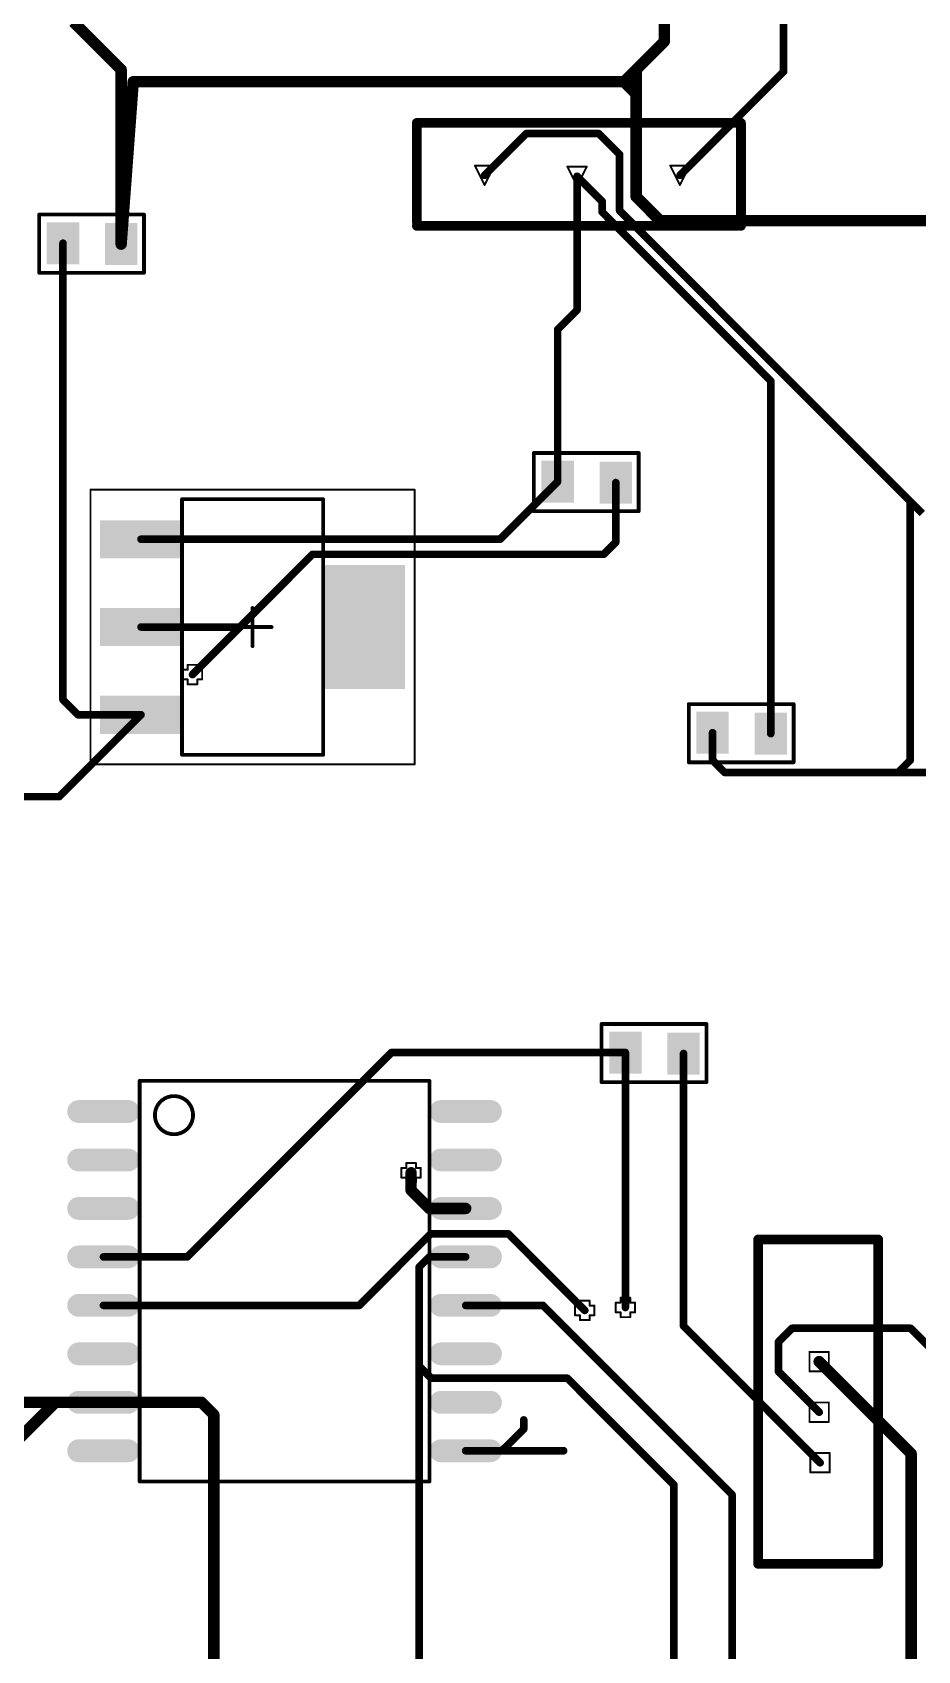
# Paper-space layout 'Лист1' of a CAD drawing. Header units: millimetres. Extents: x 20 to 579, y 6 to 381.
# Drawn here: x 104.01 to 127.23, y 269.53 to 311.93 of the extents above; entities that cross this region are included whole.
import ezdxf

# ---------------------------------------------------------------- set-up
doc = ezdxf.new("R2010")
doc.units = ezdxf.units.MM
for name, color, linetype in [('DrillDrawing', 1, 'Continuous'), ('Mechanical15', 56, 'Continuous'), ('Mechanical2', 216, 'Continuous'), ('TopLayer', 1, 'Continuous')]:
    doc.layers.add(name, color=color, linetype=linetype)

psp = doc.layouts.new('Лист1')

# ---------------------------------------------------------------- hatches: boundary and pattern name
at = {"layer": 'TopLayer'}
for points in [[(105.243, 306.96), (105.243, 305.86), (104.393, 305.86), (104.393, 306.96)], [(106.768, 306.935), (106.768, 305.835), (105.918, 305.835), (105.918, 306.935)], [(118.216, 300.712), (118.216, 299.612), (117.366, 299.612), (117.366, 300.712)], [(119.741, 300.687), (119.741, 299.587), (118.891, 299.587), (118.891, 300.687)], [(105.79, 298.152), (105.79, 299.152), (107.94, 299.152), (107.94, 298.152)], [(111.64, 294.727), (111.64, 297.977), (113.79, 297.977), (113.79, 294.727)], [(105.79, 295.852), (105.79, 296.852), (107.94, 296.852), (107.94, 295.852)], [(105.79, 293.552), (105.79, 294.552), (107.94, 294.552), (107.94, 293.552)], [(122.279, 294.133), (122.279, 293.033), (121.429, 293.033), (121.429, 294.133)], [(123.804, 294.108), (123.804, 293.008), (122.954, 293.008), (122.954, 294.108)], [(119.993, 285.751), (119.993, 284.651), (119.143, 284.651), (119.143, 285.751)], [(121.518, 285.726), (121.518, 284.626), (120.668, 284.626), (120.668, 285.726)]]:
    psp.add_hatch(color=256, dxfattribs=at).paths.add_polyline_path(points)
h = psp.add_hatch(color=256, dxfattribs=at)
edge = h.paths.add_edge_path()
edge.add_arc((106.529, 283.657), 0.3, 270, 450)
edge.add_line((106.529, 283.957), (105.229, 283.957))
edge.add_arc((105.229, 283.657), 0.3, 90, 270)
edge.add_line((105.229, 283.357), (106.529, 283.357))
h = psp.add_hatch(color=256, dxfattribs=at)
edge = h.paths.add_edge_path()
edge.add_arc((116.029, 283.657), 0.3, 270, 450)
edge.add_line((116.029, 283.957), (114.729, 283.957))
edge.add_arc((114.729, 283.657), 0.3, 90, 270)
edge.add_line((114.729, 283.357), (116.029, 283.357))
h = psp.add_hatch(color=256, dxfattribs=at)
edge = h.paths.add_edge_path()
edge.add_arc((106.529, 282.387), 0.3, 270, 450)
edge.add_line((106.529, 282.687), (105.229, 282.687))
edge.add_arc((105.229, 282.387), 0.3, 90, 270)
edge.add_line((105.229, 282.087), (106.529, 282.087))
h = psp.add_hatch(color=256, dxfattribs=at)
edge = h.paths.add_edge_path()
edge.add_arc((116.029, 282.387), 0.3, 270, 450)
edge.add_line((116.029, 282.687), (114.729, 282.687))
edge.add_arc((114.729, 282.387), 0.3, 90, 270)
edge.add_line((114.729, 282.087), (116.029, 282.087))
h = psp.add_hatch(color=256, dxfattribs=at)
edge = h.paths.add_edge_path()
edge.add_arc((106.529, 281.117), 0.3, 270, 450)
edge.add_line((106.529, 281.417), (105.229, 281.417))
edge.add_arc((105.229, 281.117), 0.3, 90, 270)
edge.add_line((105.229, 280.817), (106.529, 280.817))
h = psp.add_hatch(color=256, dxfattribs=at)
edge = h.paths.add_edge_path()
edge.add_arc((116.029, 281.117), 0.3, 270, 450)
edge.add_line((116.029, 281.417), (114.729, 281.417))
edge.add_arc((114.729, 281.117), 0.3, 90, 270)
edge.add_line((114.729, 280.817), (116.029, 280.817))
h = psp.add_hatch(color=256, dxfattribs=at)
edge = h.paths.add_edge_path()
edge.add_arc((106.529, 279.847), 0.3, 270, 450)
edge.add_line((106.529, 280.147), (105.229, 280.147))
edge.add_arc((105.229, 279.847), 0.3, 90, 270)
edge.add_line((105.229, 279.547), (106.529, 279.547))
h = psp.add_hatch(color=256, dxfattribs=at)
edge = h.paths.add_edge_path()
edge.add_arc((116.029, 279.847), 0.3, 270, 450)
edge.add_line((116.029, 280.147), (114.729, 280.147))
edge.add_arc((114.729, 279.847), 0.3, 90, 270)
edge.add_line((114.729, 279.547), (116.029, 279.547))
h = psp.add_hatch(color=256, dxfattribs=at)
edge = h.paths.add_edge_path()
edge.add_arc((106.529, 278.577), 0.3, 270, 450)
edge.add_line((106.529, 278.877), (105.229, 278.877))
edge.add_arc((105.229, 278.577), 0.3, 90, 270)
edge.add_line((105.229, 278.277), (106.529, 278.277))
h = psp.add_hatch(color=256, dxfattribs=at)
edge = h.paths.add_edge_path()
edge.add_arc((116.029, 278.577), 0.3, 270, 450)
edge.add_line((116.029, 278.877), (114.729, 278.877))
edge.add_arc((114.729, 278.577), 0.3, 90, 270)
edge.add_line((114.729, 278.277), (116.029, 278.277))
h = psp.add_hatch(color=256, dxfattribs=at)
edge = h.paths.add_edge_path()
edge.add_arc((106.529, 277.307), 0.3, 270, 450)
edge.add_line((106.529, 277.607), (105.229, 277.607))
edge.add_arc((105.229, 277.307), 0.3, 90, 270)
edge.add_line((105.229, 277.007), (106.529, 277.007))
h = psp.add_hatch(color=256, dxfattribs=at)
edge = h.paths.add_edge_path()
edge.add_arc((116.029, 277.307), 0.3, 270, 450)
edge.add_line((116.029, 277.607), (114.729, 277.607))
edge.add_arc((114.729, 277.307), 0.3, 90, 270)
edge.add_line((114.729, 277.007), (116.029, 277.007))
h = psp.add_hatch(color=256, dxfattribs=at)
edge = h.paths.add_edge_path()
edge.add_arc((106.529, 276.037), 0.3, 270, 450)
edge.add_line((106.529, 276.337), (105.229, 276.337))
edge.add_arc((105.229, 276.037), 0.3, 90, 270)
edge.add_line((105.229, 275.737), (106.529, 275.737))
h = psp.add_hatch(color=256, dxfattribs=at)
edge = h.paths.add_edge_path()
edge.add_arc((116.029, 276.037), 0.3, 270, 450)
edge.add_line((116.029, 276.337), (114.729, 276.337))
edge.add_arc((114.729, 276.037), 0.3, 90, 270)
edge.add_line((114.729, 275.737), (116.029, 275.737))
h = psp.add_hatch(color=256, dxfattribs=at)
edge = h.paths.add_edge_path()
edge.add_arc((106.529, 274.767), 0.3, 270, 450)
edge.add_line((106.529, 275.067), (105.229, 275.067))
edge.add_arc((105.229, 274.767), 0.3, 90, 270)
edge.add_line((105.229, 274.467), (106.529, 274.467))
h = psp.add_hatch(color=256, dxfattribs=at)
edge = h.paths.add_edge_path()
edge.add_arc((116.029, 274.767), 0.3, 270, 450)
edge.add_line((116.029, 275.067), (114.729, 275.067))
edge.add_arc((114.729, 274.767), 0.3, 90, 270)
edge.add_line((114.729, 274.467), (116.029, 274.467))

# ---------------------------------------------------------------- linework, layer by layer
at = {"layer": 'DrillDrawing', "const_width": 0.0508}
for points in [[(115.62, 308.442), (116.128, 308.442)], [(115.62, 308.442), (115.874, 307.934)], [(115.874, 307.934), (116.128, 308.442)], [(118.045, 308.417), (118.553, 308.417)], [(118.045, 308.417), (118.299, 307.909)], [(118.299, 307.909), (118.553, 308.417)], [(120.745, 308.442), (121.253, 308.442)], [(120.745, 308.442), (120.999, 307.934)], [(120.999, 307.934), (121.253, 308.442)], [(107.961, 294.981), (107.961, 295.235)], [(107.961, 295.235), (108.088, 295.235)], [(108.088, 295.235), (108.088, 295.362)], [(108.088, 295.362), (108.342, 295.362)], [(108.342, 295.235), (108.342, 295.362)], [(108.342, 295.235), (108.469, 295.235)], [(108.469, 294.981), (108.469, 295.235)], [(107.961, 294.981), (108.088, 294.981)], [(108.088, 294.854), (108.088, 294.981)], [(108.088, 294.854), (108.342, 294.854)], [(108.342, 294.981), (108.469, 294.981)], [(108.342, 294.854), (108.342, 294.981)], [(113.693, 281.925), (113.693, 282.179)], [(113.693, 282.179), (113.82, 282.179)], [(113.82, 282.179), (113.82, 282.306)], [(113.82, 282.306), (114.074, 282.306)], [(114.074, 282.179), (114.074, 282.306)], [(114.074, 282.179), (114.201, 282.179)], [(114.201, 281.925), (114.201, 282.179)], [(113.693, 281.925), (113.82, 281.925)], [(113.82, 281.798), (113.82, 281.925)], [(113.82, 281.798), (114.074, 281.798)], [(114.074, 281.925), (114.201, 281.925)], [(114.074, 281.798), (114.074, 281.925)], [(118.248, 278.318), (118.248, 278.572)], [(118.248, 278.572), (118.375, 278.572)], [(118.375, 278.572), (118.375, 278.699)], [(118.375, 278.699), (118.629, 278.699)], [(118.629, 278.572), (118.629, 278.699)], [(118.629, 278.572), (118.756, 278.572)], [(118.756, 278.318), (118.756, 278.572)], [(119.314, 278.395), (119.314, 278.649)], [(119.314, 278.649), (119.441, 278.649)], [(119.441, 278.649), (119.441, 278.776)], [(119.441, 278.776), (119.695, 278.776)], [(119.695, 278.649), (119.695, 278.776)], [(119.695, 278.649), (119.822, 278.649)], [(119.822, 278.395), (119.822, 278.649)], [(118.248, 278.318), (118.375, 278.318)], [(118.375, 278.191), (118.375, 278.318)], [(118.375, 278.191), (118.629, 278.191)], [(118.629, 278.318), (118.756, 278.318)], [(118.629, 278.191), (118.629, 278.318)], [(119.314, 278.395), (119.441, 278.395)], [(119.441, 278.268), (119.441, 278.395)], [(119.441, 278.268), (119.695, 278.268)], [(119.695, 278.395), (119.822, 278.395)], [(119.695, 278.268), (119.695, 278.395)], [(124.395, 277.358), (124.903, 277.358)], [(124.395, 276.85), (124.395, 277.358)], [(124.903, 276.85), (124.903, 277.358)], [(124.395, 276.85), (124.903, 276.85)], [(124.395, 276.032), (124.903, 276.032)], [(124.395, 275.524), (124.395, 276.032)], [(124.903, 275.524), (124.903, 276.032)], [(124.395, 275.524), (124.903, 275.524)], [(124.42, 274.707), (124.928, 274.707)], [(124.42, 274.199), (124.42, 274.707)], [(124.928, 274.199), (124.928, 274.707)], [(124.42, 274.199), (124.928, 274.199)]]:
    psp.add_lwpolyline(points, dxfattribs=at)
at = {"layer": 'DrillDrawing', "const_width": 0.0254}
for points in [[(115.607, 308.442, 1), (115.632, 308.442, 1)], [(115.607, 308.442, 1), (115.632, 308.442, 1)], [(116.115, 308.442, 1), (116.14, 308.442, 1)], [(116.115, 308.442, 1), (116.14, 308.442, 1)], [(118.032, 308.417, 1), (118.057, 308.417, 1)], [(118.032, 308.417, 1), (118.057, 308.417, 1)], [(118.54, 308.417, 1), (118.565, 308.417, 1)], [(118.54, 308.417, 1), (118.565, 308.417, 1)], [(120.732, 308.442, 1), (120.757, 308.442, 1)], [(120.732, 308.442, 1), (120.757, 308.442, 1)], [(121.24, 308.442, 1), (121.265, 308.442, 1)], [(121.24, 308.442, 1), (121.265, 308.442, 1)], [(115.861, 307.934, 1), (115.886, 307.934, 1)], [(115.861, 307.934, 1), (115.886, 307.934, 1)], [(118.286, 307.909, 1), (118.311, 307.909, 1)], [(118.286, 307.909, 1), (118.311, 307.909, 1)], [(120.986, 307.934, 1), (121.011, 307.934, 1)], [(120.986, 307.934, 1), (121.011, 307.934, 1)], [(107.948, 295.235, 1), (107.974, 295.235, 1)], [(107.948, 295.235, 1), (107.974, 295.235, 1)], [(108.075, 295.362, 1), (108.101, 295.362, 1)], [(108.075, 295.362, 1), (108.101, 295.362, 1)], [(108.075, 295.235, 1), (108.101, 295.235, 1)], [(108.075, 295.235, 1), (108.101, 295.235, 1)], [(108.329, 295.362, 1), (108.355, 295.362, 1)], [(108.329, 295.362, 1), (108.355, 295.362, 1)], [(108.329, 295.235, 1), (108.355, 295.235, 1)], [(108.329, 295.235, 1), (108.355, 295.235, 1)], [(108.456, 295.235, 1), (108.482, 295.235, 1)], [(108.456, 295.235, 1), (108.482, 295.235, 1)], [(107.948, 294.981, 1), (107.974, 294.981, 1)], [(107.948, 294.981, 1), (107.974, 294.981, 1)], [(108.075, 294.981, 1), (108.101, 294.981, 1)], [(108.075, 294.981, 1), (108.101, 294.981, 1)], [(108.075, 294.854, 1), (108.101, 294.854, 1)], [(108.075, 294.854, 1), (108.101, 294.854, 1)], [(108.329, 294.981, 1), (108.355, 294.981, 1)], [(108.329, 294.981, 1), (108.355, 294.981, 1)], [(108.329, 294.854, 1), (108.355, 294.854, 1)], [(108.329, 294.854, 1), (108.355, 294.854, 1)], [(108.456, 294.981, 1), (108.482, 294.981, 1)], [(108.456, 294.981, 1), (108.482, 294.981, 1)], [(113.68, 282.179, 1), (113.705, 282.179, 1)], [(113.68, 282.179, 1), (113.705, 282.179, 1)], [(113.807, 282.306, 1), (113.832, 282.306, 1)], [(113.807, 282.306, 1), (113.832, 282.306, 1)], [(113.807, 282.179, 1), (113.832, 282.179, 1)], [(113.807, 282.179, 1), (113.832, 282.179, 1)], [(114.061, 282.306, 1), (114.086, 282.306, 1)], [(114.061, 282.306, 1), (114.086, 282.306, 1)], [(114.061, 282.179, 1), (114.086, 282.179, 1)], [(114.061, 282.179, 1), (114.086, 282.179, 1)], [(114.188, 282.179, 1), (114.213, 282.179, 1)], [(114.188, 282.179, 1), (114.213, 282.179, 1)], [(113.68, 281.925, 1), (113.705, 281.925, 1)], [(113.68, 281.925, 1), (113.705, 281.925, 1)], [(113.807, 281.925, 1), (113.832, 281.925, 1)], [(113.807, 281.925, 1), (113.832, 281.925, 1)], [(113.807, 281.798, 1), (113.832, 281.798, 1)], [(113.807, 281.798, 1), (113.832, 281.798, 1)], [(114.061, 281.925, 1), (114.086, 281.925, 1)], [(114.061, 281.925, 1), (114.086, 281.925, 1)], [(114.061, 281.798, 1), (114.086, 281.798, 1)], [(114.061, 281.798, 1), (114.086, 281.798, 1)], [(114.188, 281.925, 1), (114.213, 281.925, 1)], [(114.188, 281.925, 1), (114.213, 281.925, 1)], [(118.235, 278.572, 1), (118.261, 278.572, 1)], [(118.235, 278.572, 1), (118.261, 278.572, 1)], [(118.362, 278.699, 1), (118.388, 278.699, 1)], [(118.362, 278.699, 1), (118.388, 278.699, 1)], [(118.362, 278.572, 1), (118.388, 278.572, 1)], [(118.362, 278.572, 1), (118.388, 278.572, 1)], [(118.616, 278.699, 1), (118.642, 278.699, 1)], [(118.616, 278.699, 1), (118.642, 278.699, 1)], [(118.616, 278.572, 1), (118.642, 278.572, 1)], [(118.616, 278.572, 1), (118.642, 278.572, 1)], [(118.743, 278.572, 1), (118.769, 278.572, 1)], [(118.743, 278.572, 1), (118.769, 278.572, 1)], [(119.301, 278.649, 1), (119.326, 278.649, 1)], [(119.301, 278.649, 1), (119.326, 278.649, 1)], [(119.428, 278.776, 1), (119.453, 278.776, 1)], [(119.428, 278.776, 1), (119.453, 278.776, 1)], [(119.428, 278.649, 1), (119.453, 278.649, 1)], [(119.428, 278.649, 1), (119.453, 278.649, 1)], [(119.682, 278.776, 1), (119.707, 278.776, 1)], [(119.682, 278.776, 1), (119.707, 278.776, 1)], [(119.682, 278.649, 1), (119.707, 278.649, 1)], [(119.682, 278.649, 1), (119.707, 278.649, 1)], [(119.809, 278.649, 1), (119.834, 278.649, 1)], [(119.809, 278.649, 1), (119.834, 278.649, 1)], [(118.235, 278.318, 1), (118.261, 278.318, 1)], [(118.235, 278.318, 1), (118.261, 278.318, 1)], [(118.362, 278.318, 1), (118.388, 278.318, 1)], [(118.362, 278.318, 1), (118.388, 278.318, 1)], [(118.362, 278.191, 1), (118.388, 278.191, 1)], [(118.362, 278.191, 1), (118.388, 278.191, 1)], [(118.616, 278.318, 1), (118.642, 278.318, 1)], [(118.616, 278.318, 1), (118.642, 278.318, 1)], [(118.616, 278.191, 1), (118.642, 278.191, 1)], [(118.616, 278.191, 1), (118.642, 278.191, 1)], [(118.743, 278.318, 1), (118.769, 278.318, 1)], [(118.743, 278.318, 1), (118.769, 278.318, 1)], [(119.301, 278.395, 1), (119.326, 278.395, 1)], [(119.301, 278.395, 1), (119.326, 278.395, 1)], [(119.428, 278.395, 1), (119.453, 278.395, 1)], [(119.428, 278.395, 1), (119.453, 278.395, 1)], [(119.428, 278.268, 1), (119.453, 278.268, 1)], [(119.428, 278.268, 1), (119.453, 278.268, 1)], [(119.682, 278.395, 1), (119.707, 278.395, 1)], [(119.682, 278.395, 1), (119.707, 278.395, 1)], [(119.682, 278.268, 1), (119.707, 278.268, 1)], [(119.682, 278.268, 1), (119.707, 278.268, 1)], [(119.809, 278.395, 1), (119.834, 278.395, 1)], [(119.809, 278.395, 1), (119.834, 278.395, 1)], [(124.382, 277.358, 1), (124.407, 277.358, 1)], [(124.382, 277.358, 1), (124.407, 277.358, 1)], [(124.89, 277.358, 1), (124.915, 277.358, 1)], [(124.89, 277.358, 1), (124.915, 277.358, 1)], [(124.382, 276.85, 1), (124.407, 276.85, 1)], [(124.382, 276.85, 1), (124.407, 276.85, 1)], [(124.89, 276.85, 1), (124.915, 276.85, 1)], [(124.89, 276.85, 1), (124.915, 276.85, 1)], [(124.382, 276.032, 1), (124.407, 276.032, 1)], [(124.382, 276.032, 1), (124.407, 276.032, 1)], [(124.89, 276.032, 1), (124.915, 276.032, 1)], [(124.89, 276.032, 1), (124.915, 276.032, 1)], [(124.382, 275.524, 1), (124.407, 275.524, 1)], [(124.382, 275.524, 1), (124.407, 275.524, 1)], [(124.89, 275.524, 1), (124.915, 275.524, 1)], [(124.89, 275.524, 1), (124.915, 275.524, 1)], [(124.407, 274.707, 1), (124.432, 274.707, 1)], [(124.407, 274.707, 1), (124.432, 274.707, 1)], [(124.915, 274.707, 1), (124.94, 274.707, 1)], [(124.915, 274.707, 1), (124.94, 274.707, 1)], [(124.407, 274.199, 1), (124.432, 274.199, 1)], [(124.407, 274.199, 1), (124.432, 274.199, 1)], [(124.915, 274.199, 1), (124.94, 274.199, 1)], [(124.915, 274.199, 1), (124.94, 274.199, 1)]]:
    psp.add_lwpolyline(points, format="xyb", close=True, dxfattribs=at)
at = {"layer": 'Mechanical15'}
for points, const_width in [([(105.54, 292.752), (105.54, 299.952)], 0.05), ([(105.54, 299.952), (114.04, 299.952)], 0.05), ([(114.04, 292.752), (114.04, 299.952)], 0.05), ([(109.79, 295.852), (109.79, 296.852)], 0.1), ([(109.29, 296.352), (110.29, 296.352)], 0.1), ([(105.54, 292.752), (114.04, 292.752)], 0.05)]:
    psp.add_lwpolyline(points, dxfattribs=dict(at, const_width=const_width))
for points, const_width in [([(105.527, 299.952, 1), (105.552, 299.952, 1)], 0.025), ([(105.527, 299.952, 1), (105.552, 299.952, 1)], 0.025), ([(114.027, 299.952, 1), (114.052, 299.952, 1)], 0.025), ([(114.027, 299.952, 1), (114.052, 299.952, 1)], 0.025), ([(109.765, 296.852, 1), (109.815, 296.852, 1)], 0.05), ([(109.265, 296.352, 1), (109.315, 296.352, 1)], 0.05), ([(110.265, 296.352, 1), (110.315, 296.352, 1)], 0.05), ([(109.765, 295.852, 1), (109.815, 295.852, 1)], 0.05), ([(105.527, 292.752, 1), (105.552, 292.752, 1)], 0.025), ([(105.527, 292.752, 1), (105.552, 292.752, 1)], 0.025), ([(114.027, 292.752, 1), (114.052, 292.752, 1)], 0.025), ([(114.027, 292.752, 1), (114.052, 292.752, 1)], 0.025)]:
    psp.add_lwpolyline(points, format="xyb", close=True, dxfattribs=dict(at, const_width=const_width))
at = {"layer": 'Mechanical2'}
for points, const_width in [([(114.099, 306.963), (114.099, 309.563)], 0.254), ([(114.099, 309.563), (122.599, 309.563)], 0.254), ([(122.599, 306.863), (122.599, 309.563)], 0.254), ([(104.193, 305.635), (104.193, 307.16)], 0.1), ([(104.193, 307.16), (106.943, 307.16)], 0.1), ([(106.943, 305.635), (106.943, 307.16)], 0.1), ([(114.099, 306.863), (122.499, 306.863)], 0.254), ([(104.193, 305.635), (106.943, 305.635)], 0.1), ([(117.166, 299.387), (117.166, 300.913)], 0.1), ([(117.166, 300.913), (119.916, 300.913)], 0.1), ([(119.916, 299.387), (119.916, 300.913)], 0.1), ([(107.94, 293.002), (107.94, 299.702)], 0.1), ([(107.94, 299.702), (111.64, 299.702)], 0.1), ([(111.64, 293.002), (111.64, 299.702)], 0.1), ([(117.166, 299.387), (119.916, 299.387)], 0.1), ([(121.229, 292.808), (121.229, 294.333)], 0.1), ([(121.229, 294.333), (123.979, 294.333)], 0.1), ([(123.979, 292.808), (123.979, 294.333)], 0.1), ([(107.94, 293.002), (111.64, 293.002)], 0.1), ([(121.229, 292.808), (123.979, 292.808)], 0.1), ([(118.943, 284.426), (118.943, 285.951)], 0.1), ([(118.943, 285.951), (121.693, 285.951)], 0.1), ([(121.693, 284.426), (121.693, 285.951)], 0.1), ([(106.829, 273.961), (106.829, 284.461)], 0.1), ([(106.829, 284.461), (114.429, 284.461)], 0.1), ([(114.429, 273.961), (114.429, 284.461)], 0.1), ([(118.943, 284.426), (121.693, 284.426)], 0.1), ([(123.049, 271.803), (123.049, 280.304)], 0.254), ([(123.049, 280.304), (126.199, 280.304)], 0.254), ([(126.199, 271.803), (126.199, 280.304)], 0.254), ([(106.829, 273.961), (114.429, 273.961)], 0.1), ([(123.049, 271.803), (126.199, 271.803)], 0.254)]:
    psp.add_lwpolyline(points, dxfattribs=dict(at, const_width=const_width))
for points, const_width in [([(114.035, 309.563, 1), (114.162, 309.563, 1)], 0.127), ([(114.035, 309.563, 1), (114.162, 309.563, 1)], 0.127), ([(122.535, 309.563, 1), (122.662, 309.563, 1)], 0.127), ([(122.535, 309.563, 1), (122.662, 309.563, 1)], 0.127), ([(104.168, 307.16, 1), (104.218, 307.16, 1)], 0.05), ([(104.168, 307.16, 1), (104.218, 307.16, 1)], 0.05), ([(106.918, 307.16, 1), (106.968, 307.16, 1)], 0.05), ([(106.918, 307.16, 1), (106.968, 307.16, 1)], 0.05), ([(114.035, 306.963, 1), (114.162, 306.963, 1)], 0.127), ([(114.035, 306.863, 1), (114.162, 306.863, 1)], 0.127), ([(122.435, 306.863, 1), (122.562, 306.863, 1)], 0.127), ([(122.535, 306.863, 1), (122.662, 306.863, 1)], 0.127), ([(104.168, 305.635, 1), (104.218, 305.635, 1)], 0.05), ([(104.168, 305.635, 1), (104.218, 305.635, 1)], 0.05), ([(106.918, 305.635, 1), (106.968, 305.635, 1)], 0.05), ([(106.918, 305.635, 1), (106.968, 305.635, 1)], 0.05), ([(117.141, 300.913, 1), (117.191, 300.913, 1)], 0.05), ([(117.141, 300.913, 1), (117.191, 300.913, 1)], 0.05), ([(119.891, 300.913, 1), (119.941, 300.913, 1)], 0.05), ([(119.891, 300.913, 1), (119.941, 300.913, 1)], 0.05), ([(107.915, 299.702, 1), (107.965, 299.702, 1)], 0.05), ([(107.915, 299.702, 1), (107.965, 299.702, 1)], 0.05), ([(111.615, 299.702, 1), (111.665, 299.702, 1)], 0.05), ([(111.615, 299.702, 1), (111.665, 299.702, 1)], 0.05), ([(117.141, 299.387, 1), (117.191, 299.387, 1)], 0.05), ([(117.141, 299.387, 1), (117.191, 299.387, 1)], 0.05), ([(119.891, 299.387, 1), (119.941, 299.387, 1)], 0.05), ([(119.891, 299.387, 1), (119.941, 299.387, 1)], 0.05), ([(121.204, 294.333, 1), (121.254, 294.333, 1)], 0.05), ([(121.204, 294.333, 1), (121.254, 294.333, 1)], 0.05), ([(123.954, 294.333, 1), (124.004, 294.333, 1)], 0.05), ([(123.954, 294.333, 1), (124.004, 294.333, 1)], 0.05), ([(107.915, 293.002, 1), (107.965, 293.002, 1)], 0.05), ([(107.915, 293.002, 1), (107.965, 293.002, 1)], 0.05), ([(111.615, 293.002, 1), (111.665, 293.002, 1)], 0.05), ([(111.615, 293.002, 1), (111.665, 293.002, 1)], 0.05), ([(121.204, 292.808, 1), (121.254, 292.808, 1)], 0.05), ([(121.204, 292.808, 1), (121.254, 292.808, 1)], 0.05), ([(123.954, 292.808, 1), (124.004, 292.808, 1)], 0.05), ([(123.954, 292.808, 1), (124.004, 292.808, 1)], 0.05), ([(118.918, 285.951, 1), (118.968, 285.951, 1)], 0.05), ([(118.918, 285.951, 1), (118.968, 285.951, 1)], 0.05), ([(121.668, 285.951, 1), (121.718, 285.951, 1)], 0.05), ([(121.668, 285.951, 1), (121.718, 285.951, 1)], 0.05), ([(106.804, 284.461, 1), (106.854, 284.461, 1)], 0.05), ([(106.804, 284.461, 1), (106.854, 284.461, 1)], 0.05), ([(108.229, 283.561, 1), (107.229, 283.561, 1)], 0.1), ([(114.404, 284.461, 1), (114.454, 284.461, 1)], 0.05), ([(114.404, 284.461, 1), (114.454, 284.461, 1)], 0.05), ([(118.918, 284.426, 1), (118.968, 284.426, 1)], 0.05), ([(118.918, 284.426, 1), (118.968, 284.426, 1)], 0.05), ([(121.668, 284.426, 1), (121.718, 284.426, 1)], 0.05), ([(121.668, 284.426, 1), (121.718, 284.426, 1)], 0.05), ([(107.204, 283.561, 1), (107.254, 283.561, 1)], 0.05), ([(108.204, 283.561, 1), (108.254, 283.561, 1)], 0.05), ([(122.985, 280.304, 1), (123.112, 280.304, 1)], 0.127), ([(122.985, 280.304, 1), (123.112, 280.304, 1)], 0.127), ([(126.135, 280.304, 1), (126.262, 280.304, 1)], 0.127), ([(126.135, 280.304, 1), (126.262, 280.304, 1)], 0.127), ([(106.804, 273.961, 1), (106.854, 273.961, 1)], 0.05), ([(106.804, 273.961, 1), (106.854, 273.961, 1)], 0.05), ([(114.404, 273.961, 1), (114.454, 273.961, 1)], 0.05), ([(114.404, 273.961, 1), (114.454, 273.961, 1)], 0.05), ([(122.985, 271.803, 1), (123.112, 271.803, 1)], 0.127), ([(122.985, 271.803, 1), (123.112, 271.803, 1)], 0.127), ([(126.135, 271.803, 1), (126.262, 271.803, 1)], 0.127), ([(126.135, 271.803, 1), (126.262, 271.803, 1)], 0.127)]:
    psp.add_lwpolyline(points, format="xyb", close=True, dxfattribs=dict(at, const_width=const_width))
at = {"layer": 'TopLayer'}
for points, const_width in [([(123.715, 310.904), (123.715, 334.173)], 0.2), ([(120.586, 311.694), (120.586, 317.155)], 0.3), ([(105.091, 312.21), (106.343, 310.957)], 0.3), ([(119.849, 310.957), (120.586, 311.694)], 0.3), ([(106.343, 306.385), (106.343, 310.957)], 0.3), ([(119.531, 310.64), (119.849, 310.957)], 0.3), ([(119.849, 310.322), (119.849, 310.957)], 0.3), ([(120.999, 308.188), (123.715, 310.904)], 0.2), ([(106.343, 306.385), (106.66, 310.64)], 0.3), ([(106.66, 310.64), (119.531, 310.64)], 0.3), ([(119.531, 310.64), (119.849, 310.322)], 0.3), ([(119.849, 307.629), (119.849, 310.322)], 0.3), ([(115.874, 308.188), (116.966, 309.281)], 0.2), ([(116.966, 309.281), (118.87, 309.281)], 0.2), ([(118.87, 309.281), (119.416, 308.735)], 0.2), ([(119.416, 307.264), (119.416, 308.735)], 0.2), ([(118.299, 308.163), (118.959, 307.503)], 0.2), ([(118.299, 304.658), (118.299, 308.163)], 0.2), ([(118.959, 307.224), (118.959, 307.503)], 0.2), ([(119.849, 307.629), (120.474, 307.003)], 0.3), ([(118.959, 307.224), (123.379, 302.804)], 0.2), ([(119.416, 307.264), (127.036, 299.644)], 0.2), ([(120.474, 307.003), (129.069, 307.003)], 0.3), ([(104.818, 294.447), (104.818, 306.41)], 0.2), ([(117.791, 304.15), (118.299, 304.658)], 0.2), ([(117.791, 300.162), (117.791, 304.15)], 0.2), ([(123.379, 293.558), (123.379, 302.804)], 0.2), ([(116.281, 298.653), (117.791, 300.162)], 0.2), ([(119.316, 298.575), (119.316, 300.137)], 0.2), ([(127.036, 299.644), (127.354, 299.326)], 0.2), ([(127.036, 292.86), (127.036, 299.644)], 0.2), ([(106.865, 298.653), (116.281, 298.653)], 0.2), ([(118.998, 298.257), (119.316, 298.575)], 0.2), ([(109.459, 296.352), (111.364, 298.257)], 0.2), ([(111.364, 298.257), (118.998, 298.257)], 0.2), ([(106.865, 296.352), (109.459, 296.352)], 0.2), ([(108.215, 295.108), (109.459, 296.352)], 0.2), ([(104.818, 294.447), (105.213, 294.052)], 0.2), ([(104.72, 291.907), (106.865, 294.052)], 0.2), ([(105.213, 294.052), (106.865, 294.052)], 0.2), ([(121.854, 292.86), (121.854, 293.583)], 0.2), ([(121.854, 292.86), (122.171, 292.542)], 0.2), ([(122.171, 292.542), (126.719, 292.542)], 0.2), ([(126.719, 292.542), (127.036, 292.86)], 0.2), ([(126.719, 292.542), (129.26, 292.542)], 0.2), ([(92.01, 291.907), (104.72, 291.907)], 0.2), ([(108.075, 279.847), (113.431, 285.202)], 0.2), ([(113.431, 285.202), (119.568, 285.202)], 0.2), ([(119.568, 285.201), (119.568, 285.202)], 0.2), ([(119.568, 278.522), (119.568, 285.201)], 0.2), ([(121.093, 278.034), (121.093, 285.176)], 0.2), ([(113.947, 281.595), (113.947, 282.052)], 0.3), ([(113.947, 281.595), (114.425, 281.117)], 0.3), ([(114.425, 281.117), (115.379, 281.117)], 0.3), ([(112.588, 278.577), (114.463, 280.452)], 0.2), ([(114.463, 280.452), (116.495, 280.452)], 0.2), ([(116.495, 280.452), (118.502, 278.445)], 0.2), ([(105.879, 279.847), (108.075, 279.847)], 0.2), ([(114.158, 279.58), (114.425, 279.847)], 0.2), ([(114.425, 279.847), (115.379, 279.847)], 0.2), ([(114.158, 276.985), (114.158, 279.58)], 0.2), ([(105.879, 278.577), (112.588, 278.577)], 0.2), ([(115.379, 278.577), (117.406, 278.577)], 0.2), ([(117.406, 278.577), (122.364, 273.618)], 0.2), ([(121.093, 278.034), (124.674, 274.453)], 0.2), ([(123.582, 277.62), (123.937, 277.976)], 0.2), ([(123.937, 277.976), (127.049, 277.976)], 0.2), ([(127.049, 277.976), (131.913, 273.111)], 0.2), ([(123.582, 276.845), (123.582, 277.62)], 0.2), ([(114.158, 267.347), (114.158, 276.985)], 0.2), ([(114.158, 276.985), (114.476, 276.667)], 0.2), ([(123.582, 276.845), (124.649, 275.778)], 0.2), ([(124.649, 277.104), (127.061, 274.692)], 0.3), ([(114.476, 276.667), (118.045, 276.667)], 0.2), ([(118.045, 276.667), (120.839, 273.873)], 0.2), ([(98.173, 276.037), (104.619, 276.037)], 0.3), ([(99.101, 270.519), (104.619, 276.037)], 0.3), ([(104.619, 276.037), (105.879, 276.037)], 0.3), ([(105.879, 276.037), (108.452, 276.037)], 0.3), ([(108.452, 276.037), (108.774, 275.715)], 0.3), ([(108.774, 262.57), (108.774, 275.715)], 0.3), ([(116.902, 275.338), (116.902, 275.575)], 0.2), ([(116.33, 274.767), (116.902, 275.338)], 0.2), ([(115.379, 274.767), (116.33, 274.767)], 0.2), ([(116.33, 274.767), (117.948, 274.767)], 0.2), ([(127.061, 262.595), (127.061, 274.692)], 0.3), ([(120.839, 266.507), (120.839, 273.873)], 0.2), ([(122.364, 262.545), (122.364, 273.618)], 0.2)]:
    psp.add_lwpolyline(points, dxfattribs=dict(at, const_width=const_width))
for points, const_width in [([(120.511, 311.694, 1), (120.661, 311.694, 1)], 0.15), ([(120.511, 311.694, 1), (120.661, 311.694, 1)], 0.15), ([(106.268, 310.957, 1), (106.418, 310.957, 1)], 0.15), ([(106.268, 310.957, 1), (106.418, 310.957, 1)], 0.15), ([(119.774, 310.957, 1), (119.924, 310.957, 1)], 0.15), ([(119.774, 310.957, 1), (119.924, 310.957, 1)], 0.15), ([(119.774, 310.957, 1), (119.924, 310.957, 1)], 0.15), ([(123.665, 310.904, 1), (123.765, 310.904, 1)], 0.1), ([(123.665, 310.904, 1), (123.765, 310.904, 1)], 0.1), ([(106.585, 310.64, 1), (106.735, 310.64, 1)], 0.15), ([(106.585, 310.64, 1), (106.735, 310.64, 1)], 0.15), ([(119.456, 310.64, 1), (119.606, 310.64, 1)], 0.15), ([(119.456, 310.64, 1), (119.606, 310.64, 1)], 0.15), ([(119.456, 310.64, 1), (119.606, 310.64, 1)], 0.15), ([(119.774, 310.322, 1), (119.924, 310.322, 1)], 0.15), ([(119.774, 310.322, 1), (119.924, 310.322, 1)], 0.15), ([(119.774, 310.322, 1), (119.924, 310.322, 1)], 0.15), ([(116.916, 309.281, 1), (117.016, 309.281, 1)], 0.1), ([(116.916, 309.281, 1), (117.016, 309.281, 1)], 0.1), ([(118.82, 309.281, 1), (118.92, 309.281, 1)], 0.1), ([(118.82, 309.281, 1), (118.92, 309.281, 1)], 0.1), ([(119.366, 308.735, 1), (119.466, 308.735, 1)], 0.1), ([(119.366, 308.735, 1), (119.466, 308.735, 1)], 0.1), ([(115.824, 308.188, 1), (115.924, 308.188, 1)], 0.1), ([(120.949, 308.188, 1), (121.049, 308.188, 1)], 0.1), ([(118.249, 308.163, 1), (118.349, 308.163, 1)], 0.1), ([(118.249, 308.163, 1), (118.349, 308.163, 1)], 0.1), ([(118.909, 307.503, 1), (119.009, 307.503, 1)], 0.1), ([(118.909, 307.503, 1), (119.009, 307.503, 1)], 0.1), ([(119.774, 307.629, 1), (119.924, 307.629, 1)], 0.15), ([(119.774, 307.629, 1), (119.924, 307.629, 1)], 0.15), ([(118.909, 307.224, 1), (119.009, 307.224, 1)], 0.1), ([(118.909, 307.224, 1), (119.009, 307.224, 1)], 0.1), ([(119.366, 307.264, 1), (119.466, 307.264, 1)], 0.1), ([(119.366, 307.264, 1), (119.466, 307.264, 1)], 0.1), ([(120.399, 307.003, 1), (120.549, 307.003, 1)], 0.15), ([(120.399, 307.003, 1), (120.549, 307.003, 1)], 0.15), ([(104.768, 306.41, 1), (104.868, 306.41, 1)], 0.1), ([(106.268, 306.385, 1), (106.418, 306.385, 1)], 0.15), ([(106.268, 306.385, 1), (106.418, 306.385, 1)], 0.15), ([(118.249, 304.658, 1), (118.349, 304.658, 1)], 0.1), ([(118.249, 304.658, 1), (118.349, 304.658, 1)], 0.1), ([(117.741, 304.15, 1), (117.841, 304.15, 1)], 0.1), ([(117.741, 304.15, 1), (117.841, 304.15, 1)], 0.1), ([(123.329, 302.804, 1), (123.429, 302.804, 1)], 0.1), ([(123.329, 302.804, 1), (123.429, 302.804, 1)], 0.1), ([(117.741, 300.162, 1), (117.841, 300.162, 1)], 0.1), ([(117.741, 300.162, 1), (117.841, 300.162, 1)], 0.1), ([(119.266, 300.137, 1), (119.366, 300.137, 1)], 0.1), ([(126.986, 299.644, 1), (127.086, 299.644, 1)], 0.1), ([(126.986, 299.644, 1), (127.086, 299.644, 1)], 0.1), ([(126.986, 299.644, 1), (127.086, 299.644, 1)], 0.1), ([(106.815, 298.653, 1), (106.915, 298.653, 1)], 0.1), ([(116.231, 298.653, 1), (116.331, 298.653, 1)], 0.1), ([(116.231, 298.653, 1), (116.331, 298.653, 1)], 0.1), ([(119.266, 298.575, 1), (119.366, 298.575, 1)], 0.1), ([(119.266, 298.575, 1), (119.366, 298.575, 1)], 0.1), ([(111.314, 298.257, 1), (111.414, 298.257, 1)], 0.1), ([(111.314, 298.257, 1), (111.414, 298.257, 1)], 0.1), ([(118.948, 298.257, 1), (119.048, 298.257, 1)], 0.1), ([(118.948, 298.257, 1), (119.048, 298.257, 1)], 0.1), ([(106.815, 296.352, 1), (106.915, 296.352, 1)], 0.1), ([(109.409, 296.352, 1), (109.509, 296.352, 1)], 0.1), ([(109.409, 296.352, 1), (109.509, 296.352, 1)], 0.1), ([(109.409, 296.352, 1), (109.509, 296.352, 1)], 0.1), ([(108.165, 295.108, 1), (108.265, 295.108, 1)], 0.1), ([(104.768, 294.447, 1), (104.868, 294.447, 1)], 0.1), ([(104.768, 294.447, 1), (104.868, 294.447, 1)], 0.1), ([(105.163, 294.052, 1), (105.263, 294.052, 1)], 0.1), ([(105.163, 294.052, 1), (105.263, 294.052, 1)], 0.1), ([(106.815, 294.052, 1), (106.915, 294.052, 1)], 0.1), ([(106.815, 294.052, 1), (106.915, 294.052, 1)], 0.1), ([(121.804, 293.583, 1), (121.904, 293.583, 1)], 0.1), ([(123.329, 293.558, 1), (123.429, 293.558, 1)], 0.1), ([(121.804, 292.86, 1), (121.904, 292.86, 1)], 0.1), ([(121.804, 292.86, 1), (121.904, 292.86, 1)], 0.1), ([(122.121, 292.542, 1), (122.221, 292.542, 1)], 0.1), ([(122.121, 292.542, 1), (122.221, 292.542, 1)], 0.1), ([(126.669, 292.542, 1), (126.769, 292.542, 1)], 0.1), ([(126.669, 292.542, 1), (126.769, 292.542, 1)], 0.1), ([(126.669, 292.542, 1), (126.769, 292.542, 1)], 0.1), ([(126.986, 292.86, 1), (127.086, 292.86, 1)], 0.1), ([(126.986, 292.86, 1), (127.086, 292.86, 1)], 0.1), ([(104.67, 291.907, 1), (104.77, 291.907, 1)], 0.1), ([(104.67, 291.907, 1), (104.77, 291.907, 1)], 0.1), ([(113.381, 285.202, 1), (113.481, 285.202, 1)], 0.1), ([(113.381, 285.202, 1), (113.481, 285.202, 1)], 0.1), ([(119.518, 285.202, 1), (119.618, 285.202, 1)], 0.1), ([(119.518, 285.202, 1), (119.618, 285.202, 1)], 0.1), ([(119.518, 285.201, 1), (119.618, 285.201, 1)], 0.1), ([(119.518, 285.201, 1), (119.618, 285.201, 1)], 0.1), ([(121.043, 285.176, 1), (121.143, 285.176, 1)], 0.1), ([(113.872, 282.052, 1), (114.022, 282.052, 1)], 0.15), ([(113.872, 281.595, 1), (114.022, 281.595, 1)], 0.15), ([(113.872, 281.595, 1), (114.022, 281.595, 1)], 0.15), ([(114.35, 281.117, 1), (114.5, 281.117, 1)], 0.15), ([(114.35, 281.117, 1), (114.5, 281.117, 1)], 0.15), ([(115.304, 281.117, 1), (115.454, 281.117, 1)], 0.15), ([(114.413, 280.452, 1), (114.513, 280.452, 1)], 0.1), ([(114.413, 280.452, 1), (114.513, 280.452, 1)], 0.1), ([(116.445, 280.452, 1), (116.545, 280.452, 1)], 0.1), ([(116.445, 280.452, 1), (116.545, 280.452, 1)], 0.1), ([(105.829, 279.847, 1), (105.929, 279.847, 1)], 0.1), ([(108.025, 279.847, 1), (108.125, 279.847, 1)], 0.1), ([(108.025, 279.847, 1), (108.125, 279.847, 1)], 0.1), ([(114.375, 279.847, 1), (114.475, 279.847, 1)], 0.1), ([(114.375, 279.847, 1), (114.475, 279.847, 1)], 0.1), ([(115.329, 279.847, 1), (115.429, 279.847, 1)], 0.1), ([(114.108, 279.58, 1), (114.208, 279.58, 1)], 0.1), ([(114.108, 279.58, 1), (114.208, 279.58, 1)], 0.1), ([(105.829, 278.577, 1), (105.929, 278.577, 1)], 0.1), ([(112.538, 278.577, 1), (112.638, 278.577, 1)], 0.1), ([(112.538, 278.577, 1), (112.638, 278.577, 1)], 0.1), ([(115.329, 278.577, 1), (115.429, 278.577, 1)], 0.1), ([(117.356, 278.577, 1), (117.456, 278.577, 1)], 0.1), ([(117.356, 278.577, 1), (117.456, 278.577, 1)], 0.1), ([(119.518, 278.522, 1), (119.618, 278.522, 1)], 0.1), ([(118.452, 278.445, 1), (118.552, 278.445, 1)], 0.1), ([(121.043, 278.034, 1), (121.143, 278.034, 1)], 0.1), ([(121.043, 278.034, 1), (121.143, 278.034, 1)], 0.1), ([(123.887, 277.976, 1), (123.987, 277.976, 1)], 0.1), ([(123.887, 277.976, 1), (123.987, 277.976, 1)], 0.1), ([(126.999, 277.976, 1), (127.099, 277.976, 1)], 0.1), ([(126.999, 277.976, 1), (127.099, 277.976, 1)], 0.1), ([(123.532, 277.62, 1), (123.632, 277.62, 1)], 0.1), ([(123.532, 277.62, 1), (123.632, 277.62, 1)], 0.1), ([(114.108, 276.985, 1), (114.208, 276.985, 1)], 0.1), ([(114.108, 276.985, 1), (114.208, 276.985, 1)], 0.1), ([(114.108, 276.985, 1), (114.208, 276.985, 1)], 0.1), ([(123.532, 276.845, 1), (123.632, 276.845, 1)], 0.1), ([(123.532, 276.845, 1), (123.632, 276.845, 1)], 0.1), ([(124.574, 277.104, 1), (124.724, 277.104, 1)], 0.15), ([(114.426, 276.667, 1), (114.526, 276.667, 1)], 0.1), ([(114.426, 276.667, 1), (114.526, 276.667, 1)], 0.1), ([(117.995, 276.667, 1), (118.095, 276.667, 1)], 0.1), ([(117.995, 276.667, 1), (118.095, 276.667, 1)], 0.1), ([(104.544, 276.037, 1), (104.694, 276.037, 1)], 0.15), ([(104.544, 276.037, 1), (104.694, 276.037, 1)], 0.15), ([(104.544, 276.037, 1), (104.694, 276.037, 1)], 0.15), ([(105.804, 276.037, 1), (105.954, 276.037, 1)], 0.15), ([(105.804, 276.037, 1), (105.954, 276.037, 1)], 0.15), ([(108.377, 276.037, 1), (108.527, 276.037, 1)], 0.15), ([(108.377, 276.037, 1), (108.527, 276.037, 1)], 0.15), ([(108.699, 275.715, 1), (108.849, 275.715, 1)], 0.15), ([(108.699, 275.715, 1), (108.849, 275.715, 1)], 0.15), ([(116.852, 275.575, 1), (116.952, 275.575, 1)], 0.1), ([(124.599, 275.778, 1), (124.699, 275.778, 1)], 0.1), ([(116.852, 275.338, 1), (116.952, 275.338, 1)], 0.1), ([(116.852, 275.338, 1), (116.952, 275.338, 1)], 0.1), ([(115.329, 274.767, 1), (115.429, 274.767, 1)], 0.1), ([(116.28, 274.767, 1), (116.38, 274.767, 1)], 0.1), ([(116.28, 274.767, 1), (116.38, 274.767, 1)], 0.1), ([(116.28, 274.767, 1), (116.38, 274.767, 1)], 0.1), ([(117.898, 274.767, 1), (117.998, 274.767, 1)], 0.1), ([(126.986, 274.692, 1), (127.136, 274.692, 1)], 0.15), ([(126.986, 274.692, 1), (127.136, 274.692, 1)], 0.15), ([(124.624, 274.453, 1), (124.724, 274.453, 1)], 0.1), ([(120.789, 273.873, 1), (120.889, 273.873, 1)], 0.1), ([(120.789, 273.873, 1), (120.889, 273.873, 1)], 0.1), ([(122.314, 273.618, 1), (122.414, 273.618, 1)], 0.1), ([(122.314, 273.618, 1), (122.414, 273.618, 1)], 0.1)]:
    psp.add_lwpolyline(points, format="xyb", close=True, dxfattribs=dict(at, const_width=const_width))

doc.saveas('drawing.dxf')
